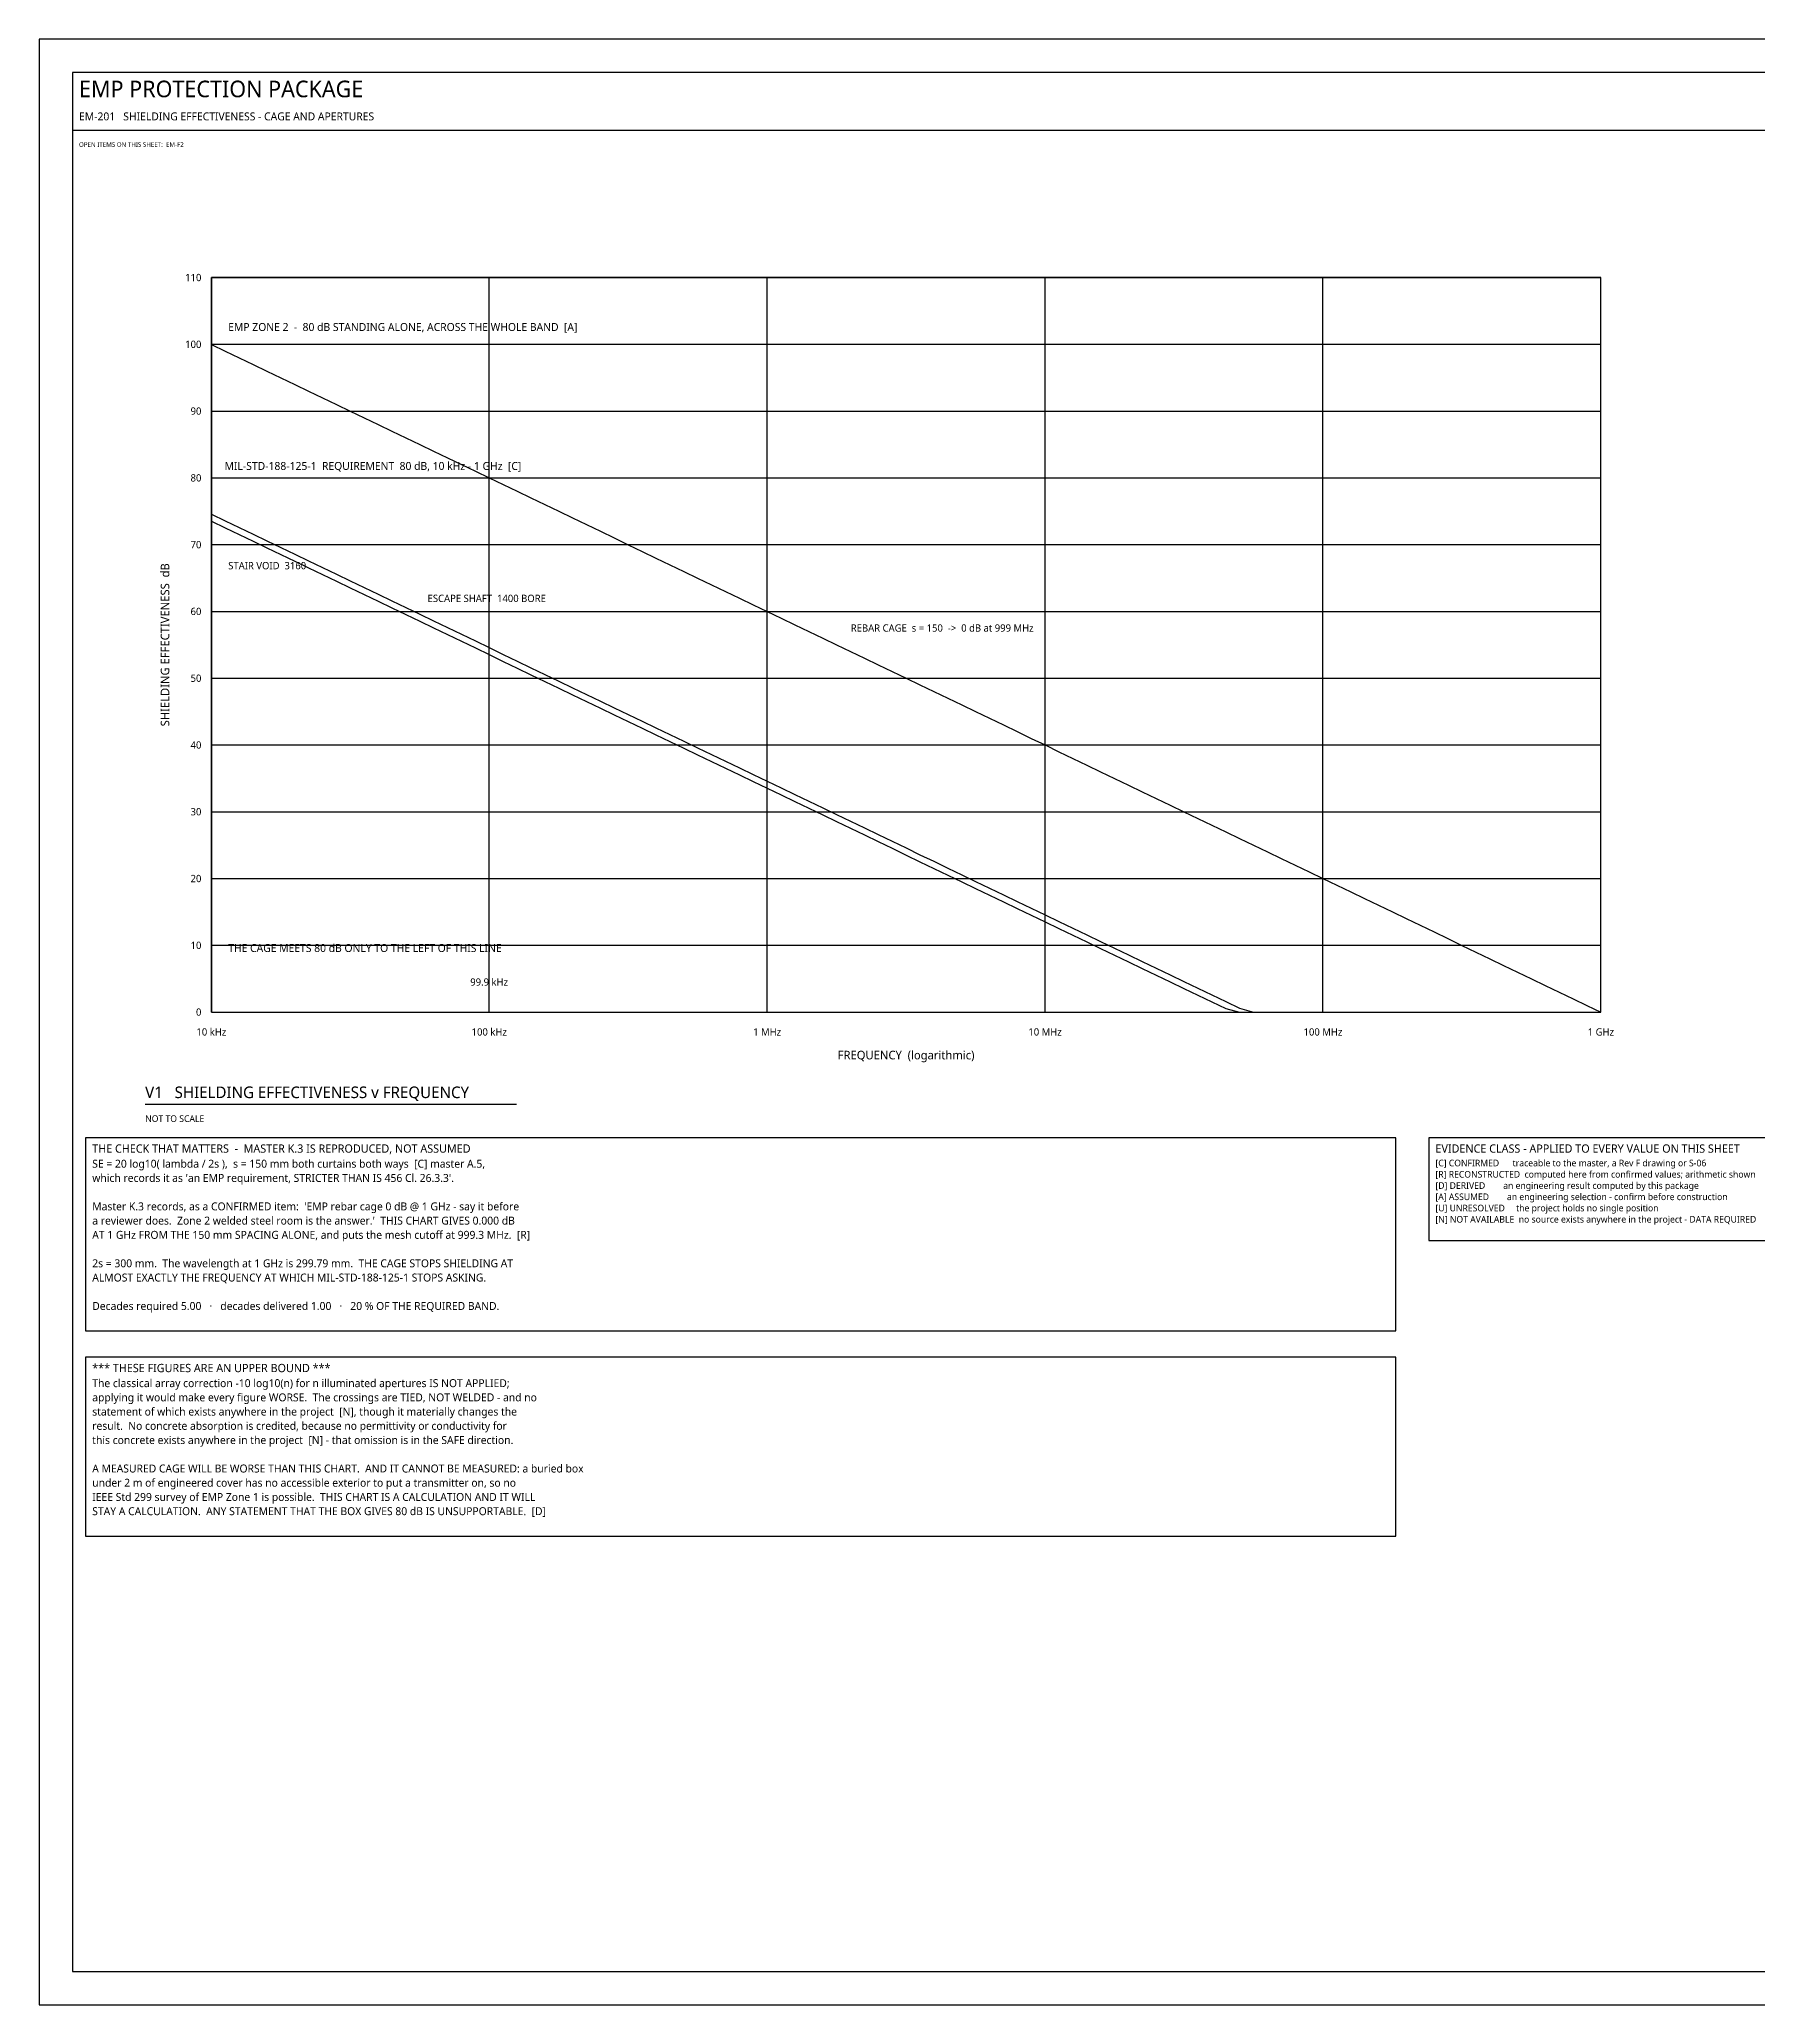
# Model space of a CAD drawing. Header units: millimetres. Extents: x 0 to 841, y 0 to 594.
# Drawn here: x 0 to 519, y 0 to 594 of the extents above; entities that cross this region are included whole.
import ezdxf
from ezdxf.enums import TextEntityAlignment as Align

# ---------------------------------------------------------------- set-up
doc = ezdxf.new("R2010")
doc.units = ezdxf.units.MM
for name, color, linetype in [('E-APERTURE', 1, 'Continuous'), ('E-CHART', 7, 'Continuous'), ('E-CHART-HI', 1, 'Continuous'), ('E-ZONE1', 4, 'Continuous'), ('E-ZONE2', 3, 'Continuous'), ('M-FLAG', 1, 'Continuous'), ('M-TITLE', 7, 'Continuous'), ('S-NOTE', 7, 'Continuous'), ('S-TEXT', 7, 'Continuous'), ('S-TITLE', 7, 'Continuous')]:
    doc.layers.add(name, color=color, linetype=linetype)
doc.styles.add('OpenSans', font='OpenSans-Regular.ttf')

msp = doc.modelspace()

# ---------------------------------------------------------------- linework, layer by layer
at = {"layer": 'E-APERTURE'}
for points in [[(52, 450.5), (56.2, 448.48), (60.4, 446.46), (64.6, 444.45), (68.8, 442.43), (73, 440.41), (77.2, 438.39), (81.4, 436.37), (85.6, 434.36), (89.8, 432.34), (94, 430.32), (98.2, 428.3), (102.4, 426.28), (106.6, 424.26), (110.8, 422.25), (115, 420.23), (119.2, 418.21), (123.4, 416.19), (127.6, 414.17), (131.8, 412.16), (136, 410.14), (140.2, 408.12), (144.4, 406.1), (148.6, 404.08), (152.8, 402.06), (157, 400.05), (161.2, 398.03), (165.4, 396.01), (169.6, 393.99), (173.8, 391.97), (178, 389.96), (182.2, 387.94), (186.4, 385.92), (190.6, 383.9), (194.8, 381.88), (199, 379.86), (203.2, 377.85), (207.4, 375.83), (211.6, 373.81), (215.8, 371.79), (220, 369.77), (224.2, 367.76), (228.4, 365.74), (232.6, 363.72), (236.8, 361.7), (241, 359.68), (245.2, 357.66), (249.4, 355.65), (253.6, 353.63), (257.8, 351.61), (262, 349.59), (266.2, 347.57), (270.4, 345.56), (274.6, 343.54), (278.8, 341.52), (283, 339.5), (287.2, 337.48), (291.4, 335.46), (295.6, 333.45), (299.8, 331.43), (304, 329.41), (308.2, 327.39), (312.4, 325.37), (316.6, 323.36), (320.8, 321.34), (325, 319.32), (329.2, 317.3), (333.4, 315.28), (337.6, 313.26), (341.8, 311.25), (346, 309.23), (350.2, 307.21), (354.4, 305.19), (358.6, 303.17), (362.8, 301.16), (367, 300), (371.2, 300), (375.4, 300), (379.6, 300), (383.8, 300), (388, 300), (392.2, 300), (396.4, 300), (400.6, 300), (404.8, 300), (409, 300), (413.2, 300), (417.4, 300), (421.6, 300), (425.8, 300), (430, 300), (434.2, 300), (438.4, 300), (442.6, 300), (446.8, 300), (451, 300), (455.2, 300), (459.4, 300), (463.6, 300), (467.8, 300), (472, 300)], [(52, 448.38), (56.2, 446.36), (60.4, 444.34), (64.6, 442.33), (68.8, 440.31), (73, 438.29), (77.2, 436.27), (81.4, 434.25), (85.6, 432.24), (89.8, 430.22), (94, 428.2), (98.2, 426.18), (102.4, 424.16), (106.6, 422.14), (110.8, 420.13), (115, 418.11), (119.2, 416.09), (123.4, 414.07), (127.6, 412.05), (131.8, 410.04), (136, 408.02), (140.2, 406), (144.4, 403.98), (148.6, 401.96), (152.8, 399.94), (157, 397.93), (161.2, 395.91), (165.4, 393.89), (169.6, 391.87), (173.8, 389.85), (178, 387.84), (182.2, 385.82), (186.4, 383.8), (190.6, 381.78), (194.8, 379.76), (199, 377.74), (203.2, 375.73), (207.4, 373.71), (211.6, 371.69), (215.8, 369.67), (220, 367.65), (224.2, 365.64), (228.4, 363.62), (232.6, 361.6), (236.8, 359.58), (241, 357.56), (245.2, 355.54), (249.4, 353.53), (253.6, 351.51), (257.8, 349.49), (262, 347.47), (266.2, 345.45), (270.4, 343.44), (274.6, 341.42), (278.8, 339.4), (283, 337.38), (287.2, 335.36), (291.4, 333.34), (295.6, 331.33), (299.8, 329.31), (304, 327.29), (308.2, 325.27), (312.4, 323.25), (316.6, 321.24), (320.8, 319.22), (325, 317.2), (329.2, 315.18), (333.4, 313.16), (337.6, 311.14), (341.8, 309.13), (346, 307.11), (350.2, 305.09), (354.4, 303.07), (358.6, 301.05), (362.8, 300), (367, 300), (371.2, 300), (375.4, 300), (379.6, 300), (383.8, 300), (388, 300), (392.2, 300), (396.4, 300), (400.6, 300), (404.8, 300), (409, 300), (413.2, 300), (417.4, 300), (421.6, 300), (425.8, 300), (430, 300), (434.2, 300), (438.4, 300), (442.6, 300), (446.8, 300), (451, 300), (455.2, 300), (459.4, 300), (463.6, 300), (467.8, 300), (472, 300)]]:
    msp.add_lwpolyline(points, dxfattribs=at)
at = {"layer": 'E-CHART'}
for p, q in [((52, 300), (52, 522)), ((52, 522), (472, 522)), ((136, 300), (136, 522)), ((220, 300), (220, 522)), ((304, 300), (304, 522)), ((388, 300), (388, 522)), ((472, 300), (472, 522)), ((52, 501.82), (472, 501.82)), ((52, 481.64), (472, 481.64)), ((52, 461.45), (472, 461.45)), ((52, 441.27), (472, 441.27)), ((52, 421.09), (472, 421.09)), ((52, 400.91), (472, 400.91)), ((52, 380.73), (472, 380.73)), ((52, 360.55), (472, 360.55)), ((52, 340.36), (472, 340.36)), ((52, 320.18), (472, 320.18)), ((52, 300), (472, 300))]:
    msp.add_line(p, q, dxfattribs=at)
msp.add_lwpolyline([(52, 300), (472, 300), (472, 522), (52, 522)], close=True, dxfattribs=at)
at = {"layer": 'E-CHART-HI'}
for p, q in [((52, 461.45), (472, 461.45)), ((135.97, 300), (135.97, 461.45))]:
    msp.add_line(p, q, dxfattribs=at)
at = {"layer": 'E-ZONE1'}
msp.add_lwpolyline([(52, 501.81), (56.2, 499.79), (60.4, 497.77), (64.6, 495.75), (68.8, 493.73), (73, 491.72), (77.2, 489.7), (81.4, 487.68), (85.6, 485.66), (89.8, 483.64), (94, 481.62), (98.2, 479.61), (102.4, 477.59), (106.6, 475.57), (110.8, 473.55), (115, 471.53), (119.2, 469.52), (123.4, 467.5), (127.6, 465.48), (131.8, 463.46), (136, 461.44), (140.2, 459.42), (144.4, 457.41), (148.6, 455.39), (152.8, 453.37), (157, 451.35), (161.2, 449.33), (165.4, 447.32), (169.6, 445.3), (173.8, 443.28), (178, 441.26), (182.2, 439.24), (186.4, 437.22), (190.6, 435.21), (194.8, 433.19), (199, 431.17), (203.2, 429.15), (207.4, 427.13), (211.6, 425.12), (215.8, 423.1), (220, 421.08), (224.2, 419.06), (228.4, 417.04), (232.6, 415.02), (236.8, 413.01), (241, 410.99), (245.2, 408.97), (249.4, 406.95), (253.6, 404.93), (257.8, 402.92), (262, 400.9), (266.2, 398.88), (270.4, 396.86), (274.6, 394.84), (278.8, 392.82), (283, 390.81), (287.2, 388.79), (291.4, 386.77), (295.6, 384.75), (299.8, 382.73), (304, 380.72), (308.2, 378.7), (312.4, 376.68), (316.6, 374.66), (320.8, 372.64), (325, 370.62), (329.2, 368.61), (333.4, 366.59), (337.6, 364.57), (341.8, 362.55), (346, 360.53), (350.2, 358.52), (354.4, 356.5), (358.6, 354.48), (362.8, 352.46), (367, 350.44), (371.2, 348.42), (375.4, 346.41), (379.6, 344.39), (383.8, 342.37), (388, 340.35), (392.2, 338.33), (396.4, 336.32), (400.6, 334.3), (404.8, 332.28), (409, 330.26), (413.2, 328.24), (417.4, 326.22), (421.6, 324.21), (425.8, 322.19), (430, 320.17), (434.2, 318.15), (438.4, 316.13), (442.6, 314.12), (446.8, 312.1), (451, 310.08), (455.2, 308.06), (459.4, 306.04), (463.6, 304.02), (467.8, 302.01), (472, 300)], dxfattribs=at)
at = {"layer": 'E-ZONE2'}
msp.add_line((52, 501.82), (472, 501.82), dxfattribs=at)
at = {"layer": 'M-TITLE'}
msp.add_line((10, 566.5), (831, 566.5), dxfattribs=at)
at = {"layer": 'S-TITLE'}
msp.add_line((32, 272.2), (144.21, 272.2), dxfattribs=at)
for points in [[(0, 0), (841, 0), (841, 594), (0, 594)], [(10, 10), (831, 10), (831, 584), (10, 584)], [(14, 203.67), (410, 203.67), (410, 262), (14, 262)], [(420, 230.97), (642, 230.97), (642, 262), (420, 262)], [(14, 141.65), (410, 141.65), (410, 195.67), (14, 195.67)]]:
    msp.add_lwpolyline(points, close=True, dxfattribs=at)

# ---------------------------------------------------------------- texts
at = {"layer": 'E-APERTURE', "style": 'OpenSans'}
for s, p in [('STAIR VOID  3160', (57.1, 433.82)), ('ESCAPE SHAFT  1400 BORE', (117.36, 423.94))]:
    msp.add_text(s, height=2.2, dxfattribs=at).set_placement(p)
at = {"layer": 'E-CHART', "style": 'OpenSans'}
for s, p in [('110', (49, 520.9)), ('100', (49, 500.72)), ('90', (49, 480.54)), ('80', (49, 460.35)), ('70', (49, 440.17)), ('60', (49, 419.99)), ('50', (49, 399.81)), ('40', (49, 379.63)), ('30', (49, 359.45)), ('20', (49, 339.26)), ('10', (49, 319.08)), ('0', (49, 298.9))]:
    msp.add_text(s, height=2.2, dxfattribs=at).set_placement(p, align=Align.RIGHT)
msp.add_text('SHIELDING EFFECTIVENESS  dB', height=2.6, rotation=90, dxfattribs=at).set_placement((38, 411), align=Align.MIDDLE_CENTER)
for s, height, p in [('10 kHz', 2.2, (52, 294)), ('100 kHz', 2.2, (136, 294)), ('1 MHz', 2.2, (220, 294)), ('10 MHz', 2.2, (304, 294)), ('100 MHz', 2.2, (388, 294)), ('1 GHz', 2.2, (472, 294)), ('FREQUENCY  (logarithmic)', 2.6, (262, 287))]:
    msp.add_text(s, height=height, dxfattribs=at).set_placement(p, align=Align.MIDDLE_CENTER)
at = {"layer": 'E-CHART-HI', "style": 'OpenSans'}
for s, p in [('MIL-STD-188-125-1  REQUIREMENT  80 dB, 10 kHz - 1 GHz  [C]', (56, 463.85)), ('THE CAGE MEETS 80 dB ONLY TO THE LEFT OF THIS LINE', (57.1, 318.16))]:
    msp.add_text(s, height=2.4, dxfattribs=at).set_placement(p)
msp.add_text('99.9 kHz', height=2.2, dxfattribs=at).set_placement((135.97, 309.08), align=Align.MIDDLE_CENTER)
at = {"layer": 'E-ZONE1', "style": 'OpenSans'}
msp.add_text('REBAR CAGE  s = 150  ->  0 dB at 999 MHz', height=2.2, dxfattribs=at).set_placement((245.29, 414.98))
at = {"layer": 'E-ZONE2', "style": 'OpenSans'}
msp.add_text('EMP ZONE 2  -  80 dB STANDING ALONE, ACROSS THE WHOLE BAND  [A]', height=2.4, dxfattribs=at).set_placement((57.1, 505.85))
at = {"layer": 'M-FLAG', "style": 'OpenSans'}
msp.add_text('OPEN ITEMS ON THIS SHEET:  EM-F2', height=1.4, dxfattribs=at).set_placement((12, 561.5))
at = {"layer": 'M-TITLE', "style": 'OpenSans'}
for s, height, p in [('EMP PROTECTION PACKAGE', 5, (12, 576.5)), ('EM-201   SHIELDING EFFECTIVENESS - CAGE AND APERTURES', 2.4, (12, 569.5))]:
    msp.add_text(s, height=height, dxfattribs=at).set_placement(p)
at = {"layer": 'S-NOTE', "style": 'OpenSans'}
for s, height, p in [('SE = 20 log10( lambda / 2s ),  s = 150 mm both curtains both ways  [C] master A.5,', 2.4, (16, 252.97)), ('[C] CONFIRMED      traceable to the master, a Rev F drawing or S-06', 2, (422, 253.38)), ("which records it as 'an EMP requirement, STRICTER THAN IS 456 Cl. 26.3.3'.", 2.4, (16, 248.67)), ('[R] RECONSTRUCTED  computed here from confirmed values; arithmetic shown', 2, (422, 249.97)), ('[D] DERIVED        an engineering result computed by this package', 2, (422, 246.57)), ('[A] ASSUMED        an engineering selection - confirm before construction', 2, (422, 243.17)), ("a reviewer does.  Zone 2 welded steel room is the answer.'  THIS CHART GIVES 0.000 dB", 2.4, (16, 235.77)), ("Master K.3 records, as a CONFIRMED item:  'EMP rebar cage 0 dB @ 1 GHz - say it before", 2.4, (16, 240.07)), ('[U] UNRESOLVED     the project holds no single position', 2, (422, 239.77)), ('[N] NOT AVAILABLE  no source exists anywhere in the project - DATA REQUIRED', 2, (422, 236.37)), ('AT 1 GHz FROM THE 150 mm SPACING ALONE, and puts the mesh cutoff at 999.3 MHz.  [R]', 2.4, (16, 231.47)), ('ALMOST EXACTLY THE FREQUENCY AT WHICH MIL-STD-188-125-1 STOPS ASKING.', 2.4, (16, 218.57)), ('2s = 300 mm.  The wavelength at 1 GHz is 299.79 mm.  THE CAGE STOPS SHIELDING AT', 2.4, (16, 222.87)), ('Decades required 5.00   ·   decades delivered 1.00   ·   20 % OF THE REQUIRED BAND.', 2.4, (16, 209.97)), ('The classical array correction -10 log10(n) for n illuminated apertures IS NOT APPLIED;', 2.4, (16, 186.65)), ('applying it would make every figure WORSE.  The crossings are TIED, NOT WELDED - and no', 2.4, (16, 182.35)), ('statement of which exists anywhere in the project  [N], though it materially changes the', 2.4, (16, 178.05)), ('result.  No concrete absorption is credited, because no permittivity or conductivity for', 2.4, (16, 173.75)), ('this concrete exists anywhere in the project  [N] - that omission is in the SAFE direction.', 2.4, (16, 169.45)), ('A MEASURED CAGE WILL BE WORSE THAN THIS CHART.  AND IT CANNOT BE MEASURED: a buried box', 2.4, (16, 160.85)), ('IEEE Std 299 survey of EMP Zone 1 is possible.  THIS CHART IS A CALCULATION AND IT WILL', 2.4, (16, 152.25)), ('under 2 m of engineered cover has no accessible exterior to put a transmitter on, so no', 2.4, (16, 156.55)), ('STAY A CALCULATION.  ANY STATEMENT THAT THE BOX GIVES 80 dB IS UNSUPPORTABLE.  [D]', 2.4, (16, 147.95))]:
    msp.add_text(s, height=height, dxfattribs=at).set_placement(p)
at = {"layer": 'S-TEXT', "style": 'OpenSans'}
msp.add_text('NOT TO SCALE', height=2, dxfattribs=at).set_placement((32, 266.8))
at = {"layer": 'S-TITLE', "style": 'OpenSans'}
for s, height, p in [('V1   SHIELDING EFFECTIVENESS v FREQUENCY', 3.5, (32, 274)), ('THE CHECK THAT MATTERS  -  MASTER K.3 IS REPRODUCED, NOT ASSUMED', 2.5, (16, 257.5)), ('EVIDENCE CLASS - APPLIED TO EVERY VALUE ON THIS SHEET', 2.5, (422, 257.5)), ('*** THESE FIGURES ARE AN UPPER BOUND ***', 2.5, (16, 191.17))]:
    msp.add_text(s, height=height, dxfattribs=at).set_placement(p)

doc.saveas('drawing.dxf')
